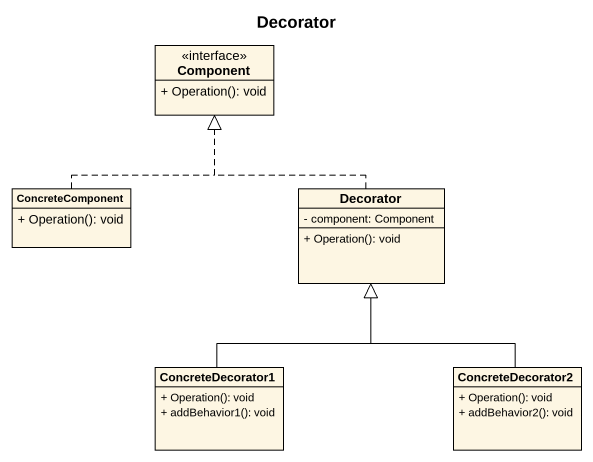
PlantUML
@startuml
title Decorator
hide circle
hide empty members
skinparam classAttributeIconSize 0
class "Component" as Component_ <<interface>> {
  + Operation(): void
}
class ConcreteComponent {
  + Operation(): void
}
class Decorator {
  - component: Component
  + Operation(): void
}
class ConcreteDecorator1 {
  + Operation(): void
  + addBehavior1(): void
}
class ConcreteDecorator2 {
  + Operation(): void
  + addBehavior2(): void
}
ConcreteComponent .up.|> Component_
Decorator .up.|> Component_
ConcreteDecorator1 -up-|> Decorator
ConcreteDecorator2 -up-|> Decorator
@enduml
